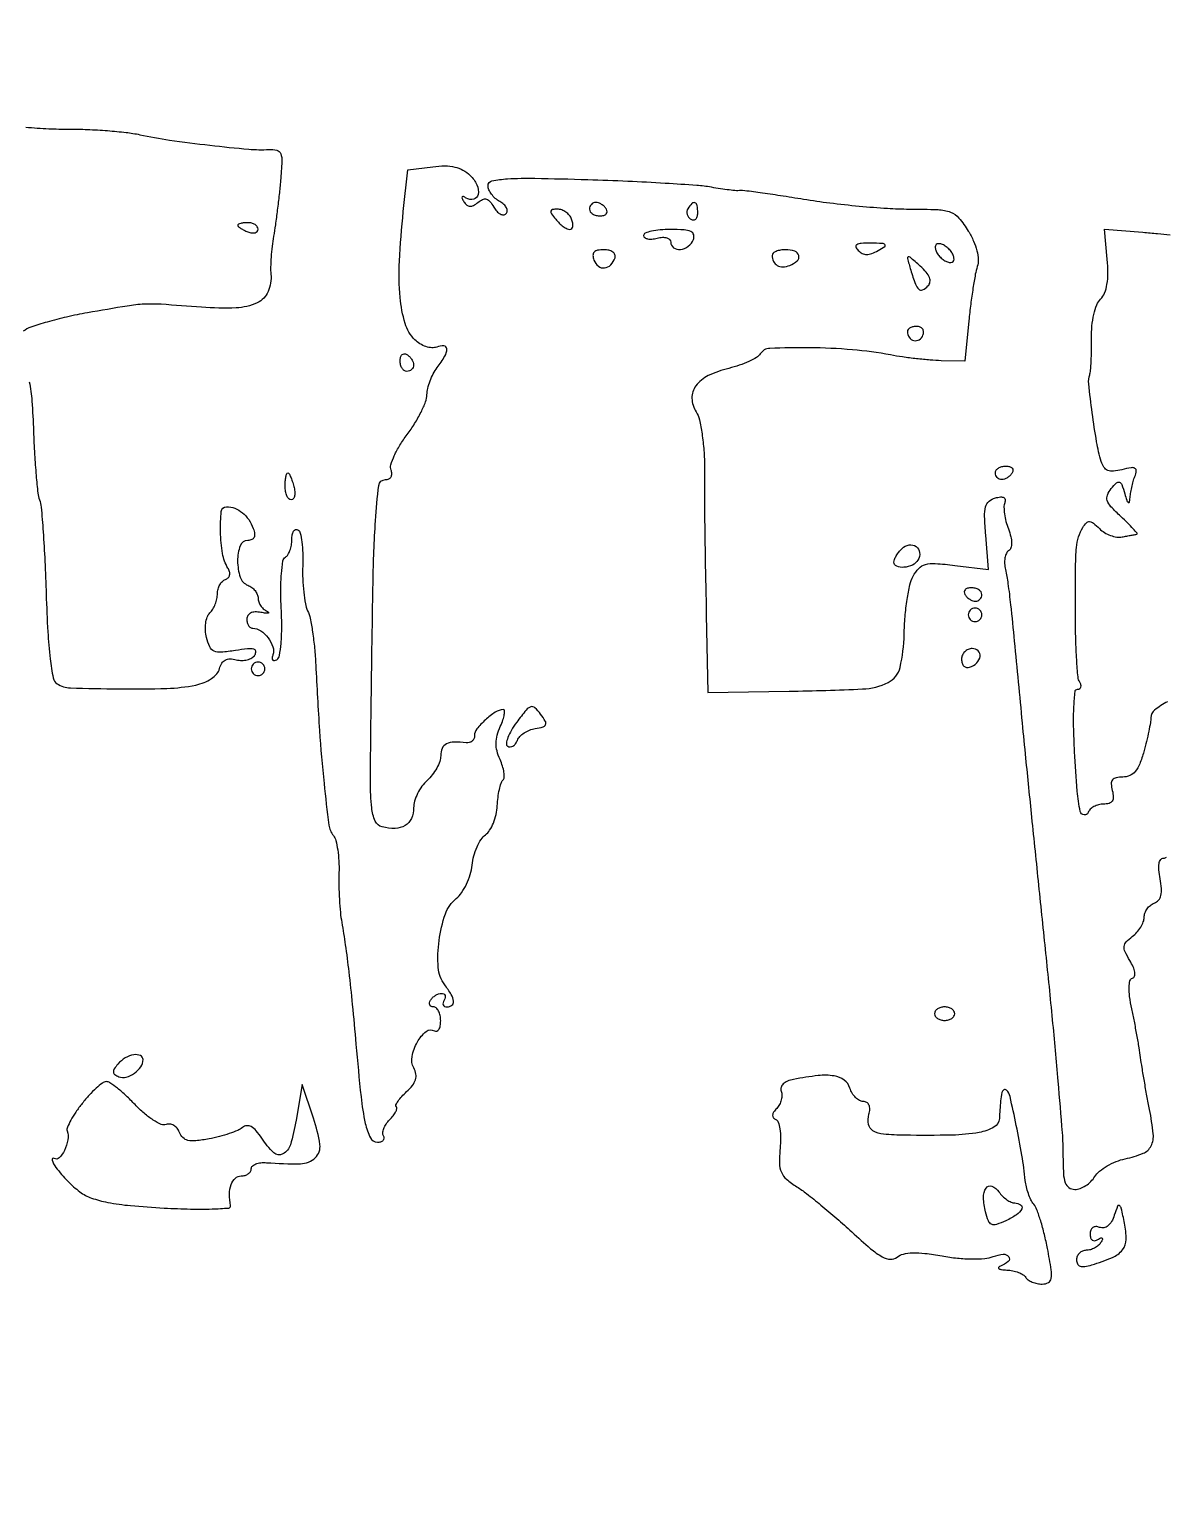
# Model space of a CAD drawing. Extents: x 0 to 4160, y 0 to 3120.
# Drawn here: x 775.2 to 943.2, y 2688.6 to 2905.6 of the extents above; entities that cross this region are included whole.
import ezdxf

# ---------------------------------------------------------------- set-up
doc = ezdxf.new("R2010")
doc.units = 0

msp = doc.modelspace()

# ---------------------------------------------------------------- linework, layer by layer
for points in [[(4159.499279, 606.274193, 0.000001), (4159.667734, 974.478125, 0.000057)], [(1464, 3119.996847, 0.000069), (1048.172693, 3119.935785, 0.000194), (757.647081, 3119.740147, 0.000002), (520.492565, 3119.487217, 0.4139)], [(1964.75, 0.149832, 0.000016), (2717.930904, 0.232101, 0.000028), (3351.473438, 0.357111)], [(774.646875, 2891.128249, 0.008522), (778.075649, 2890.900513, 0.01376), (781, 2890.83687, -0.011582), (783.781688, 2890.788455, -0.009342), (786.765625, 2890.611455, -0.009465), (789.515358, 2890.344281, -0.023844), (791.5, 2890.016935, 0.016972), (795.925593, 2889.224375, 0.007304), (801.873487, 2888.454873, 0.006211), (807.629561, 2887.867863, 0.037671), (810.624732, 2887.826226, -0.081212), (811.779298, 2887.70961, -0.24301), (812.347892, 2887.190943, -0.101497), (812.523256, 2886.047708, -0.009775), (812.326589, 2883.228431, -0.005188), (812.120183, 2881.162329, -0.003737), (811.848693, 2878.860852, -0.003774), (811.557556, 2876.675473, -0.008154), (811.293534, 2875, 0.013938), (811.075542, 2873.504318, 0.011601), (810.925257, 2871.904325, 0.011767), (810.856142, 2870.432428, 0.030887), (810.896675, 2869.376427, -0.129485), (810.489306, 2866.810039, -0.179762), (808.882219, 2865.154936, -0.102746), (805.762692, 2864.392803, -0.027849), (800.653949, 2864.499295, 0.002894), (794.690549, 2864.921838, 0.028549), (792.175578, 2864.941622, 0.028563), (789.675108, 2864.674746, 0.002899), (783.785737, 2863.668425, 0.012088), (780.701338, 2863.045727, 0.014194), (777.812978, 2862.302762, 0.013156), (775.422009, 2861.546178, 0.080506), (774.285737, 2860.935071, -0.001226)], [(775.172025, 2853.456335, -0.032793), (775.564907, 2850.618804, -0.009187), (775.805112, 2846.145725, 0.005685), (775.964786, 2842.725049, 0.007409), (776.192861, 2839.599057, 0.005685), (776.451568, 2836.994889, 0.065668), (776.696653, 2836, -0.07231), (776.944456, 2834.933568, -0.003473), (777.226362, 2831.279754, -0.005616), (777.483072, 2826.920846, -0.004011), (777.67642, 2822.037461, 0.006214), (777.920757, 2816.485392, 0.016134), (778.27525, 2812.498182, 0.015408), (778.710144, 2809.654428, 0.208482), (779.284879, 2808.802774, 0.13391), (781.262887, 2808.191247, 0.006018), (788.457372, 2808.036038, 0.010335), (795.505394, 2808.114519, 0.041421), (799.786424, 2808.607285, 0.046978), (801.023609, 2808.978205, 0.055256), (802.09942, 2809.559748, 0.062757), (802.89633, 2810.27481, 0.115092), (803.300882, 2811.042573, -0.075046), (803.637126, 2811.825632, -0.133306), (804.147125, 2812.301074, -0.124674), (804.853761, 2812.471926, -0.061311), (805.776599, 2812.34817, 0.063224), (806.597714, 2812.241239, 0.064623), (807.413161, 2812.344408, 0.071256), (808.099969, 2812.632512, 0.120012), (808.542616, 2813.068954, 0.178827), (808.649919, 2813.599223, 0.307885), (808.354756, 2813.915042, 0.083349), (807.455466, 2813.96503, 0.012524), (805.65862, 2813.719453, -0.018747), (803.532321, 2813.45576, -0.12739), (802.497298, 2813.630787, -0.181211), (801.863239, 2814.257367, -0.046758), (801.37636, 2815.636597, -0.047616), (801.217122, 2816.684922, -0.047879), (801.259551, 2817.742456, -0.052211), (801.483979, 2818.659105, -0.110689), (801.873216, 2819.273216, 0.063004), (802.304839, 2819.829866, 0.039126), (802.669007, 2820.573278, 0.038756), (802.917409, 2821.376818, 0.055643), (803, 2822.116667, -0.063809), (803.087855, 2822.802279, -0.063624), (803.345759, 2823.444315, -0.069538), (803.726923, 2823.947908, -0.116092), (804.177051, 2824.225684, 0.117124), (804.58545, 2824.478857, 0.142568), (804.800139, 2824.872361, 0.121181), (804.787673, 2825.371558, 0.071979), (804.549273, 2825.920275, -0.097686), (803.752425, 2828.044878, -0.035045), (803.447585, 2831.278085, -0.030469), (803.559111, 2834.292992, -0.389594), (804.332189, 2834.984687, -0.088004), (805.563861, 2834.749513, -0.080367), (806.683322, 2834.101675, -0.074051), (807.613678, 2833.078584, -0.059236), (808.291557, 2831.75, -0.051836), (808.488103, 2830.979886, -0.147524), (808.408069, 2830.437988, -0.190216), (808.064353, 2830.114371, -0.095122), (807.468615, 2830, 0.317938), (806.358239, 2829.21454, 0.086263), (805.979002, 2826.969895, 0.077548), (806.367564, 2824.554665, 0.22627), (807.5, 2823.361626, -0.069986), (808.073458, 2823.043748, -0.06329), (808.559375, 2822.570388, -0.066796), (808.888294, 2822.020024, -0.10167), (809, 2821.476345, 0.084634), (809.092929, 2820.931272, 0.060871), (809.367187, 2820.376773, 0.06008), (809.772001, 2819.897069, 0.07664), (810.25, 2819.572245, -0.066412), (810.54753, 2819.378791, -0.604107), (810.520833, 2819.262263, -0.096172), (810.161811, 2819.238187, -0.013196), (809.416667, 2819.351708, 0.05202), (808.557248, 2819.415099, 0.103584), (807.896926, 2819.255778, 0.142192), (807.486049, 2818.891265, 0.141592), (807.333333, 2818.362796, 0.064571), (807.400899, 2817.841784, 0.082225), (807.599107, 2817.400321, 0.098805), (807.893059, 2817.10499, 0.148776), (808.238095, 2817, -0.152454), (809.389267, 2816.640647, -0.079109), (810.488158, 2815.589819, -0.080003), (811.195522, 2814.264279, -0.164532), (811.200625, 2813.101876, 0.052082), (811.09191, 2812.610367, 0.192464), (811.174073, 2812.309593, 0.282375), (811.407624, 2812.218084, 0.094426), (811.764992, 2812.354757, 0.215555), (812.168894, 2812.954606, 0.020114), (812.40168, 2814.766591, 0.021909), (812.504952, 2817.126318, 0.012779), (812.432355, 2819.958193, -0.013264), (812.36542, 2822.672012, -0.019496), (812.462854, 2825.055675, -0.015292), (812.674946, 2826.96861, -0.222627), (813.037631, 2827.523257, 0.117058), (813.406988, 2827.893525, 0.049027), (813.717304, 2828.530818, 0.044919), (813.928769, 2829.308854, 0.043929), (814, 2830.118034, -0.043538), (814.063522, 2830.846163, -0.094651), (814.261864, 2831.368693, -0.172742), (814.554585, 2831.604037, -0.225888), (814.891454, 2831.567085, -0.200505), (815.229996, 2831.094337, -0.023068), (815.468526, 2829.780295, -0.024915), (815.607625, 2828.120724, -0.017841), (815.604127, 2826.258068, 0.018335), (815.602382, 2824.296532, 0.018257), (815.744253, 2822.337324, 0.018444), (815.993546, 2820.638214, 0.065394), (816.332205, 2819.592395, -0.061153), (816.701749, 2818.483257, -0.012687), (817.058365, 2816.455508, -0.01315), (817.352508, 2814.064729, -0.012069), (817.530779, 2811.592395, 0.004743), (818.088413, 2801.876727, 0.009), (818.752256, 2794.069003, 0.005787), (819.460485, 2787.904849, 0.141995), (820.136235, 2786.341841, -0.111652), (820.498814, 2785.624137, -0.02398), (820.774036, 2784.248475, -0.023918), (820.943355, 2782.588986, -0.020819), (820.964705, 2780.841841, 0.012105), (820.954912, 2778.959975, 0.009141), (821.031973, 2776.894166, 0.009255), (821.175879, 2774.955018, 0.021067), (821.373083, 2773.5, -0.009593), (821.901069, 2770.178783, -0.005604), (822.41262, 2766.180824, -0.004644), (822.928839, 2761.364164, -0.002603), (823.471482, 2755.5, 0.00445), (824.220637, 2747.717687, 0.027688), (824.859863, 2743.762463, 0.060916), (825.600632, 2741.650036, 0.285347), (826.646915, 2741, 0.064072), (827.168809, 2741.067154, 0.135443), (827.518982, 2741.270068, 0.191505), (827.645269, 2741.570498, 0.144258), (827.549826, 2741.91938, -0.160006), (827.439306, 2742.378448, -0.069584), (827.577866, 2742.998029, -0.058706), (827.926097, 2743.673113, -0.048008), (828.44319, 2744.300333, 0.029726), (828.96983, 2744.893614, 0.046313), (829.340737, 2745.467256, 0.058575), (829.522508, 2745.943811, 0.264089), (829.44625, 2746.220417, -0.310322), (829.39249, 2746.509929, -0.043925), (829.702275, 2747.068996, -0.037409), (830.23824, 2747.747493, -0.022974), (830.961691, 2748.465331, 0.039988), (831.840943, 2749.399172, 0.096147), (832.280824, 2750.236603, 0.117666), (832.328842, 2751.06784, 0.078874), (832.015381, 2751.971261, -0.174324), (831.766128, 2753.663771, -0.077362), (832.558176, 2755.81104, -0.091631), (833.845939, 2757.369589, -0.323382), (835.068422, 2757.457713, 0.221732), (835.420481, 2757.416272, 0.17443), (835.726349, 2757.655928, 0.096267), (835.933579, 2758.192037, 0.044256), (836, 2758.940983, 0.04946), (835.921867, 2759.728916, 0.069454), (835.688914, 2760.395164, 0.089624), (835.345307, 2760.843594, 0.186677), (834.940983, 2761, -0.108972), (834.586039, 2761.078288, -0.182303), (834.3746, 2761.29375, -0.161196), (834.343488, 2761.6179, -0.082592), (834.5, 2762, -0.064269), (834.810561, 2762.382526, -0.051777), (835.230237, 2762.70625, -0.053414), (835.689814, 2762.926467, -0.085235), (836.118034, 2763, -0.117858), (836.449529, 2762.920761, -0.186277), (836.642737, 2762.70625, -0.154201), (836.661825, 2762.382383, -0.076764), (836.5, 2762, 0.082592), (836.343488, 2761.6179, 0.161196), (836.3746, 2761.29375, 0.182303), (836.586039, 2761.078288, 0.108972), (836.940983, 2761, 0.165032), (837.659344, 2761.243744, 0.26134), (837.909108, 2761.82584, 0.109555), (837.573802, 2762.82371, 0.026681), (836.593294, 2764.270049, -0.146413), (835.633889, 2766.831782, -0.050121), (835.764386, 2770.836739, -0.05015), (836.693325, 2774.752126, -0.140151), (838.298337, 2777.040495, 0.072944), (839.087449, 2777.89693, 0.038414), (839.810415, 2779.153521, 0.037214), (840.36598, 2780.582053, 0.046902), (840.651576, 2781.971118, -0.039188), (840.908779, 2783.327665, -0.036667), (841.37829, 2784.659126, -0.038813), (841.975009, 2785.778122, -0.093253), (842.615212, 2786.460586, 0.094825), (843.240442, 2787.131266, 0.043079), (843.791419, 2788.20224, 0.040589), (844.19391, 2789.467824, 0.044161), (844.372161, 2790.746455, -0.018665), (844.481201, 2791.988355, -0.022462), (844.679252, 2793.143368, -0.021885), (844.92846, 2794.085859, -0.121375), (845.197533, 2794.530866, 0.186404), (845.38249, 2794.948598, 0.046493), (845.348533, 2795.708184, 0.041121), (845.142197, 2796.631809, 0.031395), (844.772588, 2797.59977, -0.043746), (844.325632, 2798.862933, -0.065576), (844.183818, 2800.02256, -0.064336), (844.346441, 2801.195472, -0.040337), (844.818046, 2802.5, 0.022423), (845.203296, 2803.457063, 0.043286), (845.408504, 2804.256283, 0.067323), (845.424986, 2804.798834, 0.396617), (845.228561, 2804.968197, 0.134624), (844.072997, 2804.596428, 0.040658), (842.603296, 2803.455378, 0.039778), (841.354908, 2802.114887, 0.169167), (841, 2801.095921, -0.108587), (840.903567, 2800.657123, -0.113764), (840.632813, 2800.307689, -0.109543), (840.227001, 2800.103173, -0.094715), (839.75, 2800.074646, 0.034126), (837.966007, 2800.18344, 0.116982), (836.845727, 2799.909024, 0.175033), (836.222923, 2799.241979, 0.101485), (836, 2798.154988, -0.084684), (835.857209, 2797.317947, -0.040713), (835.4125, 2796.320267, -0.038833), (834.765311, 2795.328807, -0.044853), (834, 2794.5, 0.053316), (833.234553, 2793.642433, 0.040842), (832.5875, 2792.564286, 0.041899), (832.145103, 2791.440863, 0.072978), (832, 2790.452001, -0.105401), (831.666304, 2788.886611, -0.152137), (830.737375, 2787.831774, -0.13143), (829.256473, 2787.397164, -0.070025), (827.346452, 2787.619188, -0.229511), (826.324001, 2788.492254, -0.077998), (825.813446, 2790.433686, -0.026126), (825.62415, 2794.275347, -0.002414), (825.698761, 2803.800791, -0.001284), (826.004209, 2823.858207, -0.010743), (826.360352, 2832.920264, -0.015486), (826.83813, 2838.113833, -0.378714), (827.840297, 2839, 0.10944), (828.32922, 2839.108313, 0.151507), (828.659757, 2839.40816, 0.139139), (828.779549, 2839.864314, 0.086897), (828.672841, 2840.41018, -0.16618), (828.643745, 2841.194987, -0.032758), (829.144397, 2842.534066, -0.031471), (829.964976, 2844.08667, -0.024699), (831.038032, 2845.66018, 0.022836), (832.152482, 2847.281385, 0.023751), (833.098798, 2848.976846, 0.024298), (833.772338, 2850.513904, 0.087951), (833.97218, 2851.55887, -0.055508), (834.088357, 2852.487838, -0.030655), (834.423111, 2853.583154, -0.03018), (834.903937, 2854.664972, -0.04227), (835.468197, 2855.55887, 0.026353), (836.614521, 2857.253046, 0.139928), (836.903742, 2858.322491, 0.391618), (836.477781, 2858.770256, 0.107976), (835.425699, 2858.609862, -0.109399), (834.700444, 2858.501381, -0.0619), (833.824369, 2858.672684, -0.057304), (832.939488, 2859.079821, -0.059995), (832.185085, 2859.672058, -0.125146), (830.740673, 2862.101493, -0.049446), (830.006492, 2865.948232, -0.035078), (829.901061, 2871.312868, -0.014053), (830.477823, 2878.637511), (831.137474, 2884.797237), (834.818737, 2885.275383, -0.030956), (836.631675, 2885.397527, -0.058812), (838.082953, 2885.234142, -0.069192), (839.293627, 2884.767682, -0.063412), (840.371356, 2883.977631, -0.096428), (841.353537, 2882.599819, -0.151993), (841.533681, 2881.170387, -0.294435), (840.881287, 2880.468685, -0.203409), (839.776393, 2880.638197, 0.03679), (839.360313, 2880.854827, 0.366819), (839.186224, 2880.801607, 0.260828), (839.172941, 2880.582957, 0.025996), (839.434519, 2880.10595, 0.073713), (839.858317, 2879.60355, 0.170414), (840.309685, 2879.420479, 0.140976), (840.837468, 2879.54538, 0.045091), (841.508305, 2880.006893, -0.065739), (842.201978, 2880.443178, -0.181603), (842.768358, 2880.483375, -0.151875), (843.288538, 2880.135172, -0.04234), (843.844275, 2879.313782, 0.053079), (844.289201, 2878.685606, 0.088956), (844.794462, 2878.284463, 0.12822), (845.27547, 2878.167498, 0.194625), (845.666667, 2878.333333, 0.188419), (845.836962, 2878.722034, 0.130002), (845.731826, 2879.196423, 0.091369), (845.348407, 2879.69159, 0.054924), (844.74167, 2880.124693, -0.054395), (844.075498, 2880.599161, -0.0511), (843.511615, 2881.215336, -0.05493), (843.126781, 2881.873269, -0.105262), (843, 2882.468812, -0.354792), (843.57294, 2883.174606, -0.036432), (845.858214, 2883.483177, -0.019933), (849.906884, 2883.570323, -0.003259), (857.75, 2883.375331, -0.003188), (863.654039, 2883.152351, -0.003848), (869.195312, 2882.864944, -0.003283), (873.855022, 2882.556576, -0.025988), (876, 2882.287893, 0.006447), (877.388094, 2882.058634, 0.008415), (878.663607, 2881.886738, 0.006502), (879.731188, 2881.775172, 0.07423), (880.152705, 2881.799252, -0.084347), (880.63906, 2881.817235, -0.001532), (883.212571, 2881.469251, -0.003755), (886.214954, 2881.0309, -0.002493), (889.652705, 2880.485027, 0.009997), (893.534298, 2879.928261, 0.007186), (897.888237, 2879.455759, 0.007261), (902.046063, 2879.125748, 0.015527), (905.264698, 2879.017459, -0.009098), (909.527822, 2878.928876, -0.079791), (911.373859, 2878.558094, -0.129351), (912.624089, 2877.675445, -0.03812), (914.003802, 2875.75335, -0.032603), (914.7721, 2874.281892, -0.042279), (915.267226, 2872.843444, -0.048324), (915.463934, 2871.545645, -0.09223), (915.327575, 2870.50335, 0.033226), (915.039564, 2869.364005, 0.006892), (914.695202, 2867.325984, 0.007212), (914.36152, 2864.944001, 0.006748), (914.088471, 2862.5), (913.5, 2856.5), (910, 2856.586035, -0.014425), (908.372811, 2856.673049, -0.007544), (906.353125, 2856.870308, -0.007496), (904.286336, 2857.135132, -0.011386), (902.5, 2857.432954, 0.026136), (896.860225, 2858.20309, 0.018878), (890.518977, 2858.493103, 0.011115), (884.654482, 2858.409357, 0.249315), (883.233805, 2857.586137, -0.120244), (882.706622, 2857.070315, -0.026023), (881.569332, 2856.473692, -0.025724), (880.145575, 2855.905582, -0.022122), (878.597962, 2855.453867, 0.051409), (875.56619, 2854.372952, 0.120753), (873.717767, 2852.861161, 0.171423), (873.141638, 2851.033449, 0.13177), (873.756798, 2849.01782, -0.083013), (874.237996, 2847.855783, -0.019301), (874.635033, 2845.772867, -0.019395), (874.909646, 2843.30848, -0.017924), (875.002157, 2840.764364, 0.000612), (875.012108, 2835.003663, 0.002311), (875.039433, 2831.39606, 0.001756), (875.102964, 2827.351885, 0.000246), (875.267617, 2819), (875.5, 2807.5), (887.502574, 2807.690695, 0.007439), (898.370881, 2808.025165, 0.103624), (902.147335, 2808.998122, 0.224626), (903.910566, 2811.222732, 0.051946), (904.520149, 2816.093751, -0.015969), (904.657866, 2818.707811, -0.016774), (904.961315, 2821.264936, -0.016655), (905.369515, 2823.446571, -0.068797), (905.835759, 2824.701775, -0.06778), (906.684424, 2825.869699, -0.138786), (907.652323, 2826.438432, -0.08052), (909.125447, 2826.578421, -0.012985), (912.005458, 2826.312948), (916.992167, 2825.722346), (916.573175, 2830.764701, -0.012114), (916.410347, 2833.53648, -0.072008), (916.568178, 2834.974518, -0.15004), (917.072858, 2835.795933, -0.117085), (918.002273, 2836.290343, -0.04061), (918.765269, 2836.424936, -0.14602), (919.244873, 2836.329431, -0.249637), (919.446314, 2836.031785, -0.118578), (919.384368, 2835.559264, 0.096789), (919.271545, 2834.91526, 0.029731), (919.349773, 2833.926985, 0.028512), (919.571586, 2832.806559, 0.027724), (919.920975, 2831.70785, -0.028685), (920.28836, 2830.54482, -0.059351), (920.411741, 2829.601444, -0.085295), (920.299945, 2828.902887, -0.173807), (919.958119, 2828.474116, 0.152861), (919.62367, 2828.088024, 0.061083), (919.422409, 2827.409771, 0.052836), (919.371243, 2826.570248, 0.044732), (919.490177, 2825.688715, -0.022047), (919.863981, 2823.627795, -0.006725), (920.249461, 2820.480971, -0.003072), (920.801161, 2815.106719, -0.000352), (921.960264, 2803, 0.00136), (922.468962, 2797.797223, 0.000317), (923.352342, 2789.064758, 0.000327), (924.381977, 2779.01565, 0.00032), (925.431521, 2768.901304, -0.001987), (926.415091, 2759.104819, -0.002492), (927.245509, 2750.01528, -0.001998), (927.873664, 2742.383727, -0.019535), (928, 2739.151304, 0.011927), (928.065731, 2736.396132, 0.070473), (928.335389, 2734.981947, 0.162839), (928.878372, 2734.270609, 0.150106), (929.759453, 2734, 0.091064), (930.520466, 2734.139761, 0.052797), (931.352469, 2734.561083, 0.050425), (932.124983, 2735.179435, 0.059263), (932.711765, 2735.910071, -0.082675), (933.403766, 2736.693956, -0.038395), (934.522918, 2737.469254, -0.036672), (935.852363, 2738.12096, -0.042224), (937.202312, 2738.535703, 0.042181), (939.846339, 2739.34777, 0.184691), (941.024007, 2740.439539, 0.142055), (941.34103, 2742.22483, 0.021816), (940.796254, 2745.826881, -0.00326), (940.415717, 2747.835771, -0.002594), (940.030436, 2750.008521, -0.002622), (939.694438, 2752.025519, -0.006589), (939.47665, 2753.5, 0.007771), (939.259606, 2754.945799, 0.003398), (938.928976, 2756.856507, 0.003361), (938.550413, 2758.880945, 0.004485), (938.177851, 2760.713641, -0.017074), (937.853185, 2762.545859, -0.040792), (937.770842, 2763.923636, -0.059309), (937.90322, 2764.8608, -0.252744), (938.277163, 2765.259054, 0.241134), (938.574063, 2765.561703, 0.113475), (938.617134, 2766.122939, 0.068383), (938.385514, 2766.910753, 0.031666), (937.88624, 2767.856317, -0.025354), (937.172067, 2769.168518, -0.138224), (937.034227, 2769.957234, -0.167379), (937.341089, 2770.620417, -0.041792), (938.25, 2771.421147, 0.05038), (938.919524, 2772.031679, 0.044351), (939.485937, 2772.789055, 0.046806), (939.873771, 2773.571959, 0.091857), (940, 2774.253254, -0.087475), (940.1108, 2774.881732, -0.066436), (940.435517, 2775.502895, -0.065803), (940.915843, 2776.022872, -0.081981), (941.482611, 2776.354954, 0.121763), (942.122273, 2776.800827, 0.12102), (942.482313, 2777.494334, 0.080308), (942.561683, 2778.513566, 0.028718), (942.357611, 2779.961943, -0.025548), (942.165817, 2781.263446, -0.066073), (942.200595, 2782.209901, -0.118043), (942.445878, 2782.784144, -0.237341), (942.875, 2783, 0.172937), (943.30426, 2783.153047, 0.09363)], [(943.462784, 2806.136411, 0.047679), (941.547985, 2804.905155, 0.228789), (940.994423, 2803.771439, -0.042247), (940.930666, 2803.055594, -0.008072), (940.684565, 2801.771923, -0.008554), (940.346515, 2800.278927, -0.007778), (939.947419, 2798.75, -0.026635), (939.34187, 2796.947749, -0.078948), (938.678752, 2795.828779, -0.116352), (937.868676, 2795.217297, -0.104107), (936.836365, 2795, 0.050265), (935.850848, 2794.900675, 0.179815), (935.322097, 2794.571588, 0.180045), (935.136996, 2793.977376, 0.050414), (935.289749, 2793, -0.048744), (935.440684, 2792.054912, -0.160698), (935.281913, 2791.452544, -0.183661), (934.814833, 2791.111175, -0.067066), (933.989714, 2791, 0.063592), (933.259385, 2790.906736, 0.062436), (932.571048, 2790.632812, 0.067909), (932.026395, 2790.228092, 0.113764), (931.720238, 2789.75, -0.361678), (931.115432, 2789.392628, -0.307105), (930.55962, 2789.917012, -0.03507), (930.110618, 2792.919415, -0.005829), (929.721275, 2798.75, -0.008265), (929.575821, 2802.527253, -0.017473), (929.613867, 2805.457325, -0.013396), (929.778041, 2807.65051, -0.384786), (930.164937, 2808, 0.132543), (930.475256, 2808.083732, 0.190245), (930.649635, 2808.304881, 0.143368), (930.651954, 2808.640639, 0.06903), (930.476582, 2809.037891, -0.116284), (930.222635, 2809.798982, -0.006359), (930.02531, 2812.330084, -0.009598), (929.885486, 2815.37489, -0.006845), (929.8411, 2818.787891, -0.001443), (929.867552, 2826.196198, -0.01898), (929.989258, 2828.934811, -0.053226), (930.295903, 2830.540359, -0.067421), (930.924562, 2831.912179, -0.051519), (931.466589, 2832.600156, -0.220141), (931.942042, 2832.78303, -0.157112), (932.49887, 2832.562007, -0.023971), (933.394377, 2831.74848, 0.059141), (934.127947, 2831.170579, 0.048548), (935.025772, 2830.734565, 0.050419), (935.944076, 2830.495859, 0.085795), (936.735128, 2830.50979, 0.000043), (937.439908, 2830.644504, 0.000052), (938.0979, 2830.770404, 0.000043), (938.650974, 2830.876338, 0.000379), (938.896023, 2830.923489, 0.568035), (938.943613, 2831.055178, 0.011041), (938.371534, 2831.722813, 0.015019), (937.576582, 2832.558226, 0.008192), (936.554412, 2833.537153, -0.017839), (935.095865, 2834.988961, -0.106021), (934.545561, 2835.905366, -0.181445), (934.569489, 2836.717723, -0.07622), (935.140989, 2837.669881, -0.02598), (935.928353, 2838.52414, -0.295832), (936.357132, 2838.610575, -0.218199), (936.703972, 2838.249141, -0.015478), (937.132919, 2836.882728, 0.013557), (937.418586, 2835.960352, 0.124035), (937.644916, 2835.610535, 0.559955), (937.813039, 2835.657278, 0.054811), (937.90032, 2836.168213, -0.024882), (937.98348, 2836.925074, -0.01434), (938.154748, 2837.825959, -0.014306), (938.379136, 2838.722838, -0.023165), (938.626481, 2839.469009, 0.057462), (938.835237, 2840.281109, 0.316358), (938.639392, 2840.661012, 0.165404), (938.05964, 2840.751116, 0.018064), (936.720766, 2840.466053, -0.036396), (935.453382, 2840.244392, -0.118762), (934.61542, 2840.359089, -0.153808), (934.047102, 2840.816482, -0.075897), (933.651245, 2841.665256, -0.028388), (932.974386, 2844.580563, -0.009787), (932.319861, 2848.859218, -0.005733), (931.797242, 2853.165984, -0.109954), (931.944221, 2854.5, 0.061973), (932.073814, 2855.123356, 0.007853), (932.163845, 2856.496274, 0.009113), (932.215624, 2858.13681, 0.007461), (932.212824, 2859.89157, -0.027676), (932.284191, 2861.72898, -0.033132), (932.560707, 2863.438066, -0.036415), (932.994016, 2864.841623, -0.103659), (933.550811, 2865.693668, 0.100571), (934.144344, 2866.589921, 0.054475), (934.50566, 2867.867475, 0.042532), (934.64132, 2869.522926, 0.022559), (934.541758, 2871.58022), (934.122176, 2876.056244), (939.811088, 2875.578516, -0.001809), (941.992464, 2875.387382, -0.00301), (943.828882, 2875.208621, -0.000366)]]:
    msp.add_lwpolyline(points, format="xyb")
for points in [[(853, 2877.5, 0.030499), (853.538785, 2876.925932, 0.033474), (854.127766, 2876.440625, 0.035603), (854.681736, 2876.10015, 0.120558), (855.09106, 2876, 0.21403), (855.364939, 2876.122865, 0.138104), (855.519584, 2876.440625, 0.088276), (855.520729, 2876.925278, 0.048206), (855.361626, 2877.5, 0.080255), (855.028287, 2878.073415, 0.06554), (854.509941, 2878.559375, 0.066583), (853.892926, 2878.887929, 0.089319), (853.270566, 2879, 0.040905), (852.527266, 2878.939089, 0.317246), (852.292614, 2878.707915, 0.200989), (852.381479, 2878.307198, 0.019452)], [(858, 2879, 0.153634), (858.120018, 2878.618621, 0.097988), (858.457961, 2878.29375, 0.080552), (858.962904, 2878.074545, 0.062283), (859.559017, 2878, 0.066118), (860.110654, 2878.073267, 0.138808), (860.478525, 2878.29375, 0.191142), (860.607943, 2878.620352, 0.139169), (860.5, 2879, 0.06081), (860.193797, 2879.382515, 0.051032), (859.7871, 2879.70625, 0.053229), (859.346558, 2879.926698, 0.089642), (858.940983, 2880, 0.105429), (858.581949, 2879.923444, 0.099231), (858.276414, 2879.70625, 0.096318), (858.071618, 2879.381732, 0.092995)], [(872.542705, 2879.069098, 0.108373), (872.401101, 2878.665803, 0.099685), (872.434921, 2878.22714, 0.095498), (872.639411, 2877.820631, 0.090427), (872.983688, 2877.510081, 0.136093), (873.36964, 2877.397824, 0.190788), (873.701458, 2877.524436, 0.140899), (873.925389, 2877.890269, 0.067432), (874, 2878.440983, 0.039415), (873.914842, 2879.519563, 0.25701), (873.592818, 2879.933879, 0.315493), (873.13314, 2879.838655, 0.050477)], [(806, 2876.606989, 0.222225), (806.087111, 2876.420671, 0.030693), (806.440625, 2876.160341, 0.030395), (806.925442, 2875.887494, 0.02136), (807.5, 2875.638374, 0.055937), (808.074366, 2875.488865, 0.100118), (808.559375, 2875.516384, 0.147206), (808.877514, 2875.710807, 0.184534), (809, 2876.031385, 0.152681), (808.884506, 2876.400789, 0.098158), (808.559375, 2876.715469, 0.08088), (808.073532, 2876.92777, 0.062722), (807.5, 2877, 0.024748), (806.925176, 2876.971531, 0.039339), (806.440625, 2876.884553, 0.046727), (806.096084, 2876.758929, 0.289661)], [(866, 2875.09362, 0.24384), (866.157535, 2874.789795, 0.106581), (866.5875, 2874.607123, 0.070464), (867.233678, 2874.575635, 0.040966), (868, 2874.710251, -0.049804), (868.774564, 2874.832273, -0.086529), (869.419321, 2874.757209, -0.126717), (869.841221, 2874.503955, -0.197013), (870, 2874.116631, 0.243674), (870.427137, 2873.292223, 0.18411), (871.431087, 2873.035242, 0.133522), (872.611104, 2873.505224, 0.140893), (873.361626, 2874.5, 0.155232), (873.403644, 2875.218636, 0.230175), (873.003449, 2875.691768, 0.089263), (871.983641, 2875.939386, 0.015037), (869.968615, 2876, 0.021533), (868.447564, 2875.934464, 0.034618), (867.165781, 2875.733751, 0.0385), (866.238733, 2875.44546, 0.307239)], [(897.703625, 2872.896375, 0.081552), (898.319734, 2872.454056, 0.112876), (898.979007, 2872.296134, 0.092968), (899.736085, 2872.430066, 0.04153), (900.653625, 2872.865967, 0.016776), (901.652801, 2873.492498, 0.471567), (901.678588, 2873.760595, 0.18983), (901.288592, 2873.930193, 0.006175), (899.55, 2873.969591, 0.016922), (898.163235, 2873.936951, 0.117828), (897.518253, 2873.743112, 0.358555), (897.389929, 2873.397715, 0.113627)], [(909.1875, 2872.9375, 0.068635), (909.45155, 2872.402945, 0.04742), (909.882031, 2871.882031, 0.04742), (910.402945, 2871.45155, 0.068635), (910.9375, 2871.1875, 0.08306), (911.420316, 2871.111558, 0.196386), (911.75, 2871.25, 0.196386), (911.888442, 2871.579684, 0.08306), (911.8125, 2872.0625, 0.068635), (911.54845, 2872.597055, 0.04742), (911.117969, 2873.117969, 0.04742), (910.597055, 2873.54845, 0.068635), (910.0625, 2873.8125, 0.08306), (909.579684, 2873.888442, 0.196386), (909.25, 2873.75, 0.196386), (909.111558, 2873.420316, 0.08306)], [(858.654592, 2871.457736, 0.133599), (859.308508, 2870.564692, 0.199197), (860.226869, 2870.300722, 0.17771), (861.143401, 2870.760657, 0.108471), (861.770833, 2871.8125, 0.178101), (861.756874, 2872.266215, 0.142315), (861.452526, 2872.653547, 0.099336), (860.876637, 2872.913525, 0.056567), (860.114718, 2873, 0.046434), (859.20553, 2872.915382, 0.158084), (858.689825, 2872.634203, 0.202481), (858.510442, 2872.155439, 0.081514)], [(885, 2872.166667, 0.110173), (885.198496, 2871.276768, 0.153921), (885.747118, 2870.681173, 0.139064), (886.58597, 2870.471772, 0.083866), (887.597766, 2870.67589, 0.089945), (888.698443, 2871.344399, 0.281425), (888.941332, 2872.138258, 0.254562), (888.341089, 2872.782212, 0.08067), (887, 2873, 0.039769), (886.23419, 2872.938993, 0.059018), (885.5875, 2872.755208, 0.07762), (885.147449, 2872.48558, 0.219986)], [(905.491327, 2870, 0.011828), (906.180809, 2867.903459, 0.121228), (906.679512, 2867.146672, 0.312949), (907.246575, 2867.066603, 0.07994), (908.040295, 2867.640295, 0.156475), (908.331917, 2868.2074, 0.135326), (908.261853, 2868.875521, 0.084829), (907.788325, 2869.66057, 0.032437), (906.890728, 2870.573629, 0.003363), (905.38882, 2871.897189, 0.283405), (905.099632, 2871.94484, 0.381414), (904.988555, 2871.716649, 0.004579)], [(905, 2860.89235, 0.15376), (905.267768, 2860.042202, 0.18312), (905.958411, 2859.571422, 0.1952), (906.752847, 2859.691059, 0.168921), (907.299874, 2860.339077, 0.09935), (907.385925, 2860.845357, 0.141836), (907.247051, 2861.276687, 0.143367), (906.900806, 2861.564043, 0.102337), (906.404659, 2861.666667, 0.053162), (905.867258, 2861.609366, 0.072967), (905.412619, 2861.439211, 0.092795), (905.107338, 2861.187836, 0.176003)], [(832, 2855.940983, -0.105429), (831.923444, 2855.581949, -0.099231), (831.70625, 2855.276414, -0.096318), (831.381732, 2855.071618, -0.092995), (831, 2855, -0.153634), (830.618621, 2855.120018, -0.097988), (830.29375, 2855.457961, -0.080552), (830.074545, 2855.962904, -0.062283), (830, 2856.559017, -0.066118), (830.073267, 2857.110654, -0.138808), (830.29375, 2857.478525, -0.191142), (830.620352, 2857.607943, -0.139169), (831, 2857.5, -0.06081), (831.382515, 2857.193797, -0.051032), (831.70625, 2856.7871, -0.053229), (831.926698, 2856.346558, -0.089642)], [(814.289749, 2838, -0.040966), (814.424365, 2837.233678, -0.070464), (814.392877, 2836.5875, -0.106581), (814.210205, 2836.157535, -0.24384), (813.90638, 2836, -0.206609), (813.559898, 2836.149557, -0.082769), (813.266249, 2836.5875, -0.063112), (813.066544, 2837.234359, -0.043375), (813, 2838, -0.018041), (813.027671, 2838.766644, -0.029316), (813.112615, 2839.4125, -0.029396), (813.233718, 2839.890445, -0.326917), (813.383369, 2840, -0.269386), (813.560437, 2839.897136, -0.023188), (813.807757, 2839.4125, -0.025621), (814.061542, 2838.766387, -0.016817)], [(920.5, 2840, -0.06081), (920.193797, 2839.617485, -0.051032), (919.7871, 2839.29375, -0.053229), (919.346558, 2839.073302, -0.089642), (918.940983, 2839, -0.105429), (918.581949, 2839.076556, -0.099231), (918.276414, 2839.29375, -0.096318), (918.071618, 2839.618268, -0.092995), (918, 2840, -0.153634), (918.120018, 2840.381379, -0.097988), (918.457961, 2840.70625, -0.080552), (918.962904, 2840.925455, -0.062283), (919.559017, 2841, -0.066118), (920.110654, 2840.926733, -0.138808), (920.478525, 2840.70625, -0.191142), (920.607943, 2840.379648, -0.139169)], [(906.553851, 2827.087132, -0.145471), (905.737757, 2826.359282, -0.089934), (904.48623, 2826.026342, -0.115882), (903.413821, 2826.188547, -0.306585), (903, 2826.8, -0.102712), (903.080761, 2827.188996, -0.032763), (903.3525, 2827.7175, -0.031128), (903.740756, 2828.28179, -0.030136), (904.2, 2828.8, -0.156226), (905.245754, 2829.3384, -0.201298), (906.287295, 2829.092572, -0.212009), (906.805935, 2828.194882, -0.166422)], [(913.5, 2822, 0.06081), (913.806203, 2821.617485, 0.051032), (914.2129, 2821.29375, 0.053229), (914.653442, 2821.073302, 0.089642), (915.059017, 2821, 0.105429), (915.418051, 2821.076556, 0.099231), (915.723586, 2821.29375, 0.096318), (915.928382, 2821.618268, 0.092995), (916, 2822, 0.153634), (915.879982, 2822.381379, 0.097988), (915.542039, 2822.70625, 0.080552), (915.037096, 2822.925455, 0.062283), (914.440983, 2823, 0.066118), (913.889346, 2822.926733, 0.138808), (913.521475, 2822.70625, 0.191142), (913.392057, 2822.379648, 0.139169)], [(914, 2819, 0.099038), (914.076342, 2818.618362, 0.097945), (914.29375, 2818.29375, 0.097945), (914.618362, 2818.076342, 0.099038), (915, 2818, 0.099038), (915.381638, 2818.076342, 0.097945), (915.70625, 2818.29375, 0.097945), (915.923658, 2818.618362, 0.099038), (916, 2819, 0.099038), (915.923658, 2819.381638, 0.097945), (915.70625, 2819.70625, 0.097945), (915.381638, 2819.923658, 0.099038), (915, 2820, 0.099038), (914.618362, 2819.923658, 0.097945), (914.29375, 2819.70625, 0.097945), (914.076342, 2819.381638, 0.099038)], [(913, 2812.416667, 0.077096), (913.089234, 2811.841384, 0.119977), (913.348828, 2811.414714, 0.144529), (913.735738, 2811.204183, 0.134046), (914.1875, 2811.229167, 0.113253), (915.250696, 2811.877068, 0.165501), (915.742973, 2812.846361, 0.244413), (915.459866, 2813.653027, 0.190724), (914.583333, 2814, 0.099038), (913.979073, 2813.879125, 0.097945), (913.465104, 2813.534896, 0.097945), (913.120875, 2813.020927, 0.099038)], [(808, 2811, 0.099038), (808.076342, 2810.618362, 0.097945), (808.29375, 2810.29375, 0.097945), (808.618362, 2810.076342, 0.099038), (809, 2810, 0.099038), (809.381638, 2810.076342, 0.097945), (809.70625, 2810.29375, 0.097945), (809.923658, 2810.618362, 0.099038), (810, 2811, 0.099038), (809.923658, 2811.381638, 0.097945), (809.70625, 2811.70625, 0.097945), (809.381638, 2811.923658, 0.099038), (809, 2812, 0.099038), (808.618362, 2811.923658, 0.097945), (808.29375, 2811.70625, 0.097945), (808.076342, 2811.381638, 0.099038)], [(847.235345, 2803.104452, 0.026363), (846.449913, 2801.915829, 0.043064), (845.930119, 2800.82627, 0.054583), (845.711673, 2799.970772, 0.297913), (845.904616, 2799.558951, 0.153694), (846.284667, 2799.462485, 0.123095), (846.689915, 2799.588458, 0.097768), (847.060131, 2799.927355, 0.067153), (847.334066, 2800.428179, -0.101689), (847.696453, 2800.99469, -0.054618), (848.33905, 2801.52494, -0.051138), (849.142875, 2801.941977, -0.055729), (849.991885, 2802.172436, 0.027128), (851.144773, 2802.415703, 0.243247), (851.514817, 2802.753196, 0.227203), (851.46702, 2803.267465, 0.023875), (850.778979, 2804.301244, 0.045047), (849.934209, 2805.254742, 0.27715), (849.319652, 2805.388963, 0.142202), (848.632062, 2804.910221, 0.010859)], [(909, 2760, 0.148195), (909.115568, 2759.618646, 0.098894), (909.440625, 2759.29375, 0.082425), (909.926543, 2759.074694, 0.064853), (910.5, 2759, 0.064853), (911.073457, 2759.074694, 0.082425), (911.559375, 2759.29375, 0.098894), (911.884432, 2759.618646, 0.148195), (912, 2760, 0.148195), (911.884432, 2760.381354, 0.098894), (911.559375, 2760.70625, 0.082425), (911.073457, 2760.925306, 0.064853), (910.5, 2761, 0.064853), (909.926543, 2760.925306, 0.082425), (909.440625, 2760.70625, 0.098894), (909.115568, 2760.381354, 0.148195)], [(788.294547, 2752.551857, 0.03178), (787.739047, 2751.832109, 0.166947), (787.611076, 2751.356654, 0.226575), (787.817977, 2750.989823, 0.061381), (788.422692, 2750.668039, 0.159787), (789.504268, 2750.614444, 0.087359), (790.717113, 2751.187884, 0.086714), (791.668981, 2752.14649, 0.153406), (792, 2753.2, 0.299739), (791.601771, 2753.80461, 0.145793), (790.642545, 2753.916752, 0.090411), (789.37936, 2753.450643, 0.079196)], [(783, 2746.726754, 0.017815), (782.063285, 2745.450861, 0.024234), (781.317953, 2744.233019, 0.022524), (780.810445, 2743.197528, 0.18236), (780.784519, 2742.678524, -0.119638), (780.882214, 2741.337065, -0.069028), (780.396113, 2739.783715, -0.086298), (779.618664, 2738.679111, -0.347816), (778.854179, 2738.590122, 0.691427), (778.546587, 2738.353205, 0.090667), (779.112326, 2737.25654, 0.028374), (780.865693, 2735.232383, 0.039607), (782.663918, 2733.651858, 0.075588), (784.380034, 2732.734312, 0.037485), (786.768066, 2732.085805, 0.025368), (790.139933, 2731.612318, 0.008435), (795.117596, 2731.253724, 0.007852), (799.03072, 2731.099687, 0.014777), (802.192784, 2731.118376, 0.009261), (804.66102, 2731.251746, 0.447471), (804.930957, 2731.601866, -0.049461), (804.783873, 2733.31071, -0.082612), (805.038546, 2734.727712, -0.117221), (805.641886, 2735.65658, -0.192674), (806.5, 2736, 0.069726), (807.073289, 2736.080337, 0.085673), (807.559375, 2736.314772, 0.100076), (807.884373, 2736.662937, 0.138758), (808, 2737.071566, -0.208403), (808.172091, 2737.466514, -0.093406), (808.660938, 2737.774821, -0.06887), (809.388609, 2737.952031, -0.045578), (810.25, 2737.960875, 0.024957), (815.291835, 2737.804919, 0.186444), (817.468162, 2738.693501, 0.245896), (818.140616, 2740.642224, 0.043588), (817.203487, 2744.520909), (815.530294, 2749.5), (814.624504, 2744.25, -0.027914), (813.784388, 2740.607249, -0.203257), (812.67607, 2739.246536, -0.323864), (811.311923, 2739.439038, -0.056099), (809.548108, 2741.566921, 0.029663), (808.712249, 2742.691097, 0.091662), (807.984869, 2743.290608, 0.154743), (807.320079, 2743.424997, 0.146767), (806.683098, 2743.156407, -0.072382), (805.987729, 2742.733909, -0.018318), (804.749075, 2742.260823, -0.018298), (803.278921, 2741.819523, -0.017572), (801.760561, 2741.480176, -0.018939), (799.808361, 2741.191381, -0.081818), (798.641462, 2741.25478, -0.141617), (797.895273, 2741.661372, -0.106427), (797.381519, 2742.448161, 0.078485), (797.036624, 2743.046286, 0.090572), (796.538218, 2743.475061, 0.10078), (795.966507, 2743.670187, 0.124241), (795.408874, 2743.603405, -0.198748), (794.688366, 2743.622126, -0.037922), (793.510388, 2744.256765, -0.035195), (792.162951, 2745.260696, -0.025983), (790.817871, 2746.545935, 0.015384), (789.494918, 2747.864775, 0.020714), (788.214386, 2748.969115, 0.018313), (787.104214, 2749.784713, 0.164114), (786.529955, 2749.944671, 0.150913), (785.987546, 2749.744686, 0.021601), (785.068174, 2748.976584, 0.022925), (784.032663, 2747.941834, 0.017754)], [(888.173545, 2750.284248, 0.048938), (887.261582, 2750.015952, 0.094616), (886.624747, 2749.605428, 0.13495), (886.319442, 2749.097547, 0.161221), (886.3454, 2748.542285, -0.096128), (886.449391, 2747.953235, -0.060512), (886.353099, 2747.258903, -0.057716), (886.08287, 2746.570341, -0.066375), (885.671855, 2745.996855, 0.042473), (885.226917, 2745.434672, 0.124424), (885.064751, 2744.971873, 0.197242), (885.174587, 2744.616835, 0.131609), (885.525612, 2744.366463, -0.229563), (885.899574, 2743.974289, -0.039814), (886.140557, 2742.948498, -0.036284), (886.246667, 2741.601593, -0.025295), (886.178823, 2740.077934, 0.025735), (886.082385, 2737.868408, 0.100935), (886.364121, 2736.540269, 0.113644), (887.123562, 2735.512848, 0.03701), (888.653211, 2734.388257, -0.024693), (890.09601, 2733.381255, -0.007177), (892.216834, 2731.690368, -0.007195), (894.554058, 2729.714452, -0.007635), (896.787074, 2727.710109, 0.009939), (899.566975, 2725.237921, 0.049015), (901.284954, 2724.039627, 0.106322), (902.495665, 2723.666106, 0.197542), (903.460814, 2723.967478, -0.112341), (904.401751, 2724.444237, -0.054158), (905.747815, 2724.62985, -0.037654), (907.59039, 2724.544196, -0.014518), (910.122624, 2724.159521, 0.019508), (912.389313, 2723.838285, 0.022678), (914.562841, 2723.715517, 0.024356), (916.431967, 2723.785882, 0.069359), (917.698884, 2724.075616, -0.066691), (919.164422, 2724.418971, -0.262887), (919.980919, 2724.057094, -0.394195), (919.903173, 2723.362825, -0.081371), (918.75, 2722.662281, 0.124427), (918.48094, 2722.465648, 0.454985), (918.510789, 2722.282867, 0.10875), (918.916528, 2722.140123, 0.021409), (919.690983, 2722.078947, -0.040647), (920.574973, 2721.974807, -0.042077), (921.419912, 2721.729441, -0.04577), (922.108813, 2721.389667, -0.117421), (922.5, 2721, 0.105172), (922.866629, 2720.616682, 0.051423), (923.464383, 2720.29375, 0.047799), (924.181867, 2720.074132, 0.050421), (924.91513, 2720, 0.124124), (925.834854, 2720.231893, 0.235822), (926.263936, 2720.841073, 0.077525), (926.258419, 2722.131158, 0.007354), (925.711084, 2725.25, 0.013054), (925.252122, 2727.35638, 0.0149), (924.701053, 2729.344108, 0.01414), (924.138391, 2730.99477, 0.077229), (923.678541, 2731.815049, -0.053855), (923.26717, 2732.474867, -0.026724), (922.88591, 2733.385631, -0.026168), (922.587788, 2734.382139, -0.034681), (922.428575, 2735.315049, 0.016558), (921.929245, 2739.052552, 0.009807), (921.099412, 2743.473651, 0.004672), (920.170475, 2747.737815, 0.141319), (919.646092, 2748.687241, 0.347082), (919.258363, 2748.732913, 0.196347), (918.962538, 2748.329001, 0.042559), (918.764758, 2747.098072, 0.00583), (918.60194, 2744.5, -0.259101), (917.797152, 2743.210559, -0.082776), (915.589877, 2742.428296, -0.03902), (911.599051, 2742.038295, -0.008246), (904.597235, 2742.017833, -0.019497), (901.481034, 2742.181763, -0.110146), (899.906102, 2742.687915, -0.220683), (899.256625, 2743.625076, -0.10726), (899.319262, 2745.112859, 0.054917), (899.433849, 2745.891824, 0.114887), (899.317332, 2746.489796, 0.156169), (898.983916, 2746.861578, 0.133259), (898.473768, 2747, -0.129987), (897.914521, 2747.147889, -0.068846), (897.341639, 2747.5875, -0.061137), (896.842412, 2748.235182, -0.056867), (896.5, 2749, 0.15928), (895.653906, 2750.177076, 0.120229), (894.172939, 2750.789891, 0.066615), (891.814489, 2750.837061, 0.018825)], [(920.860243, 2732, -0.150623), (921.736358, 2731.729946, -0.373832), (921.894325, 2731.12963, -0.131491), (921.129654, 2730.257197, -0.038913), (919.568012, 2729.379864, -0.026185), (918.169193, 2728.818374, -0.185689), (917.451469, 2728.845544, -0.201258), (916.969978, 2729.343535, -0.03137), (916.54522, 2730.675852, -0.051867), (916.239949, 2732.807167, -0.156989), (916.630132, 2734.201728, -0.35791), (917.476043, 2734.4626, -0.138667), (918.512886, 2733.65149, 0.040782), (919.059191, 2733.019607, 0.040843), (919.700557, 2732.485125, 0.044041), (920.337605, 2732.116064, 0.109701)], [(935.588384, 2730.177679, -0.049309), (935.175661, 2729.249326, -0.092394), (934.647432, 2728.623633, -0.124004), (934.044469, 2728.340764, -0.140491), (933.409658, 2728.396294, 0.090239), (932.844804, 2728.502829, 0.155516), (932.392168, 2728.361753, 0.153774), (932.101334, 2727.983081, 0.087671), (932, 2727.409598, 0.07092), (932.080316, 2726.846199, 0.169962), (932.322168, 2726.507365, 0.197234), (932.693642, 2726.422458, 0.097511), (933.154508, 2726.595492, -0.029004), (933.613152, 2726.843426, -0.315645), (933.809017, 2726.809017, -0.315645), (933.843426, 2726.613152, -0.029004), (933.595492, 2726.154508, -0.078175), (933.216072, 2725.712731, -0.05336), (932.668275, 2725.339137, -0.052739), (932.045089, 2725.085489, -0.070406), (931.440983, 2725, 0.097089), (930.891007, 2724.89219, 0.097465), (930.423289, 2724.584779, 0.09839), (930.110109, 2724.125895, 0.101022), (930, 2723.586483, 0.119596), (930.143758, 2722.994064, 0.195673), (930.530592, 2722.66277, 0.11885), (931.209567, 2722.604807, 0.033848), (932.25, 2722.836483, 0.027928), (935.30337, 2723.925548, 0.126978), (936.792535, 2725.060106, 0.16465), (937.339824, 2726.603528, 0.05622), (937.10438, 2729, 0.004191), (936.613842, 2731.207759, 0.172512), (936.354083, 2731.614199, 0.500918), (936.080286, 2731.538922, 0.013483)]]:
    msp.add_lwpolyline(points, format="xyb", close=True)

doc.saveas('drawing.dxf')
